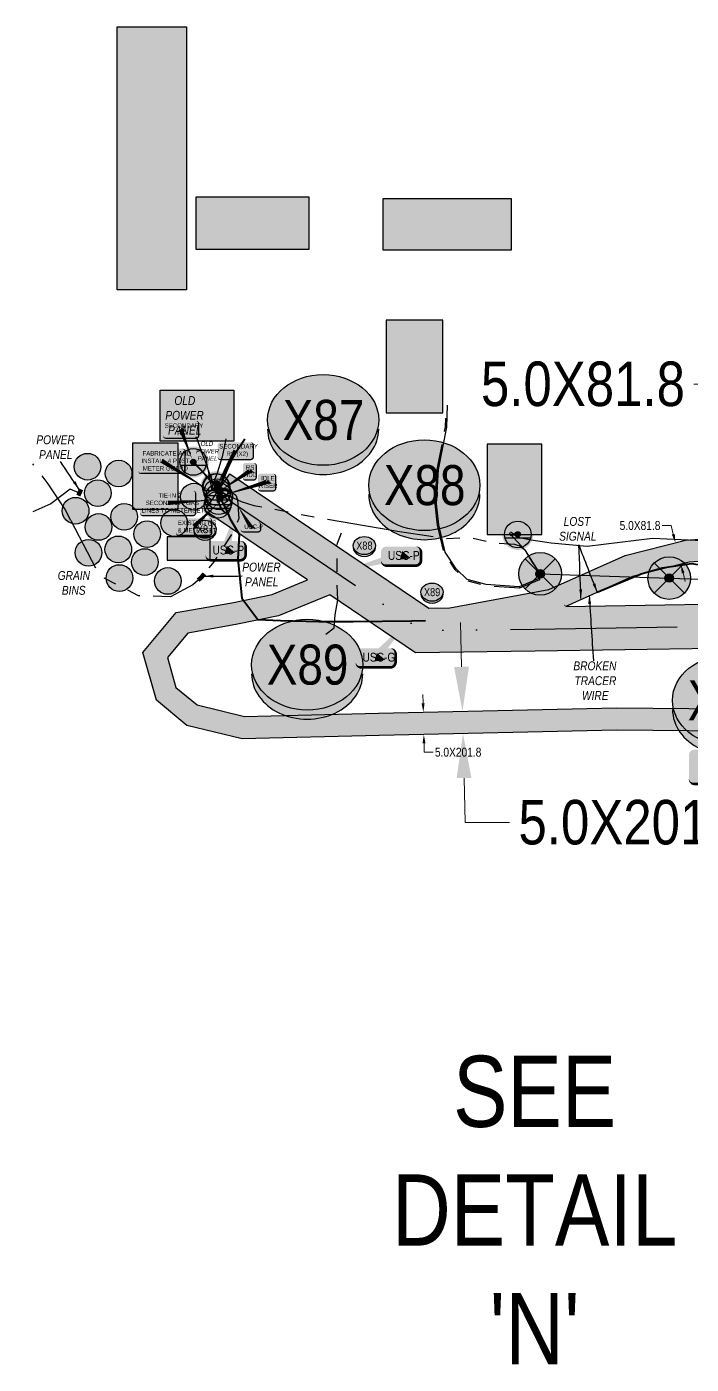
# Model space of a CAD drawing. Extents: x 57693 to 70573, y 5994359 to 6008381.
# Drawn here: x 64989.9 to 65139.3, y 5997199.9 to 5997500.5 of the extents above; entities that cross this region are included whole.
import ezdxf
from ezdxf.enums import TextEntityAlignment as Align

# ---------------------------------------------------------------- set-up
doc = ezdxf.new("R2010")
doc.units = 0
doc.header["$LTSCALE"] = 5
doc.header["$PDSIZE"] = -3
for name, pattern in [('COOP2', [10, 5, -1, 0, -1, 0, -1, 0, -1, 0, -1]), ('DASHDOT', [25.4, 12.7, -6.35, 0, -6.35]), ('POWERLINE5', [7.8, 2.4, -0.6, 0.6, -0.6, 0.6, -0.6, 2.4])]:
    doc.linetypes.add(name, pattern=pattern)
doc.layers.get('Defpoints').update_dxf_attribs({"color": 9})
for name, color, linetype in [('AS-POWER', 104, 'foc-POWER'), ('AS-POWER-EXISTING', 72, 'POWERLINE5'), ('AS-POWER-EXISTING-1000', 72, 'POWERLINE5'), ('AS-POWER-EXISTING-PP', 72, 'Continuous'), ('AS-POWER-EXISTING-PP-1000', 72, 'Continuous'), ('AS-POWER-EXISTING-T-500', 72, 'Continuous'), ('AS-POWER-T-1000', 104, 'Continuous'), ('AS-RESIDENCE', 14, 'Continuous'), ('AS-ROADS', 254, 'Continuous'), ('AS-SYMBOL', 7, 'Continuous'), ('AS-SYMBOL-1000', 7, 'Continuous'), ('AS-SYMBOL-500', 7, 'Continuous'), ('AS-TELEPHONE', 224, 'foc-TEL'), ('DETAIL-T', 7, 'Continuous'), ('P-APEX RECON PAY ITEMS-1000', 240, 'Continuous'), ('P-APEX RECON PAY ITEMS-500', 240, 'Continuous'), ('P-APEX RECON-10m BUFFER', 51, 'COOP2'), ('P-APEX RECON-URBAN', 30, 'COOP2'), ('P-APEX RECON-WORK AREA', 104, 'Continuous'), ('P-CROSSINGS', 250, 'Continuous'), ('P-CROSSINGS-1000', 250, 'Continuous')]:
    doc.layers.add(name, color=color, linetype=linetype)
for name, color, linetype, lineweight in [('AS-RECON EXISTING', 151, 'DASHDOT', 40), ('P-APEX RECON-TWS-T', 104, 'Continuous', 9), ('P-APEX RECON-TWS-T-1000', 104, 'Continuous', 9)]:
    doc.layers.add(name, color=color, linetype=linetype, lineweight=lineweight)
for name, color, linetype, true_color in [('AS-RECON EXISTING-T-1000', 7, 'Continuous', 0x7abdff), ('AS-STRUCTURE-H', 7, 'Continuous', 0xa8a8a8), ('AS-STRUCTURE-T-1000', 7, 'Continuous', 0x454545), ('P-APEX RECON-TO BE DRILLED-H', 7, 'Continuous', 0xffafe1)]:
    doc.layers.add(name, color=color, linetype=linetype, true_color=true_color)
doc.layers.add('AS-STRUCTURE', color=7, linetype='Continuous', lineweight=30, true_color=0x595959)
doc.styles.add('1.0', font='ARIALN.TTF', dxfattribs={"height": 1})
doc.styles.add('1.8', font='ARIALN.TTF', dxfattribs={"height": 2})
doc.styles.add('80', font='ARIALN.TTF', dxfattribs={"height": 10})
doc.styles.add('80CG', font='ARIALN.TTF', dxfattribs={"height": 10})
doc.styles.add('Crossing', font='ARIALN.TTF', dxfattribs={"height": 10})
doc.styles.add('foc-LtypeFont', font='ARIALN.TTF', dxfattribs={"height": 7.35})
doc.linetypes.add('foc-POWER', pattern='A,6,-1,["P",foc-LtypeFont,S=0.2,R=0,X=-0.625,Y=-0.75],-1.24,4', length=12.24)
doc.linetypes.add('foc-TEL', pattern='A,2,-1,["T",foc-LtypeFont,S=0.2,R=0,X=-0.425,Y=-0.75],-1.24,8', length=12.24)
doc.dimstyles.new('Compass 1 000', dxfattribs={"dimtxt": 1.8, "dimasz": 2, "dimexe": 0.2, "dimexo": 0.0625, "dimgap": 0.5, "dimtad": 0, "dimtih": 1, "dimtoh": 1, "dimzin": 0, "dimdsep": 46, "dimtxsty": '1.8', "dimcen": 0.1, "dimse1": 1, "dimse2": 1, "dimclrd": 256, "dimclrt": 256, "dimaunit": 1, "dimadec": 4, "dimazin": 0, "dimtfac": 0.06, "dimtofl": 0, "dimtmove": 0, "dimatfit": 0, "dimfxl": 0.2, "dimtolj": 1, "dimtzin": 0, "dimlwd": -1, "dimarcsym": 0})
doc.dimstyles.new('Compass 5 000', dxfattribs={"dimscale": 5, "dimtxt": 9, "dimasz": 2, "dimexe": 0.2, "dimexo": 0.0625, "dimgap": 0.5, "dimtad": 0, "dimtih": 1, "dimtoh": 1, "dimzin": 0, "dimdsep": 46, "dimtxsty": '80CG', "dimcen": 0.1, "dimse1": 1, "dimse2": 1, "dimclrd": 256, "dimclrt": 256, "dimaunit": 1, "dimadec": 4, "dimazin": 0, "dimtfac": 0.06, "dimtofl": 0, "dimtmove": 0, "dimatfit": 1, "dimfxl": 0.2, "dimtolj": 1, "dimtzin": 0, "dimlwd": -1, "dimarcsym": 0})
doc.dimstyles.new('Compass 500', dxfattribs={"dimscale": 0.5, "dimtxt": 0.9, "dimasz": 2, "dimexe": 0.2, "dimexo": 0.0625, "dimgap": 0.5, "dimtad": 0, "dimtih": 1, "dimtoh": 1, "dimzin": 0, "dimdsep": 46, "dimtxsty": '1.0', "dimcen": 0.1, "dimse1": 1, "dimse2": 1, "dimclrd": 256, "dimclrt": 256, "dimaunit": 1, "dimadec": 4, "dimazin": 0, "dimtfac": 0.06, "dimtofl": 0, "dimtmove": 0, "dimatfit": 0, "dimfxl": 0.2, "dimtolj": 1, "dimtzin": 0, "dimlwd": -1, "dimarcsym": 0})

# ---------------------------------------------------------------- blocks, each defined once
blk = doc.blocks.new('*D2011')
at = {"layer": 'Defpoints', "color": 0, "transparency": 16777216}
for p in [(65087.2, 5997346.63), (65087.31, 5997341.64), (65088.01, 5997341.65)]:
    blk.add_point(p, dxfattribs=at)
at = {"layer": 'P-APEX RECON-TWS-T', "transparency": 16777216}
for p, q in [((65087.67, 5997356.64), (65087.44, 5997366.64)), ((65088.23, 5997331.65), (65088.46, 5997321.66)), ((65088.46, 5997321.66), (65098.46, 5997321.66))]:
    blk.add_line(p, q, dxfattribs=at)
for points in [[(65089.34, 5997356.68), (65086, 5997356.61), (65087.89, 5997346.65)], [(65089.9, 5997331.69), (65086.57, 5997331.62), (65088.01, 5997341.65)]]:
    blk.add_solid(points, dxfattribs=at)
at = {"layer": 'P-APEX RECON-TWS-T', "transparency": 16777216, "insert": (65126.59, 5997321.66), "char_height": 10, "attachment_point": 5, "style": '80CG'}
blk.add_mtext('\\A1;5.0X201.8', dxfattribs=at)
blk = doc.blocks.new('*D2012')
at = {"layer": 'Defpoints', "color": 0, "transparency": 16777216}
for p in [(65150.15, 5997385.73), (65150.94, 5997385.74), (65150.97, 5997380.74)]:
    blk.add_point(p, dxfattribs=at)
at = {"layer": 'P-APEX RECON-TWS-T', "transparency": 16777216}
for p, q in [((65149.91, 5997420.19), (65139.91, 5997420.19)), ((65150.08, 5997395.73), (65149.91, 5997420.19)), ((65150.25, 5997370.73), (65150.32, 5997360.73))]:
    blk.add_line(p, q, dxfattribs=at)
for points in [[(65151.75, 5997395.74), (65148.41, 5997395.72), (65150.15, 5997385.73)], [(65151.92, 5997370.75), (65148.58, 5997370.72), (65150.18, 5997380.73)]]:
    blk.add_solid(points, dxfattribs=at)
at = {"layer": 'P-APEX RECON-TWS-T', "transparency": 16777216, "insert": (65114.97, 5997420.19), "char_height": 10, "attachment_point": 5, "style": '80CG'}
blk.add_mtext('\\A1;5.0X81.8', dxfattribs=at)
blk = doc.blocks.new('POWERPOLE')
h = blk.add_hatch(color=255)
edge = h.paths.add_edge_path()
edge.add_arc((0, 0), 0.96, 0, 360)
at = {"linetype": 'Continuous'}
for p, q in [((0.679, -0.679), (-0.679, 0.679)), ((-0.679, -0.679), (0.679, 0.679))]:
    blk.add_line(p, q, dxfattribs=at)
blk.add_circle((0, 0), 0.96, dxfattribs=at)
blk = doc.blocks.new('RISER')
h = blk.add_hatch(color=255)
h.dxf.hatch_style = 1
edge = h.paths.add_edge_path()
edge.add_arc((0, 0), 0.7, 0, 360)
blk.add_hatch(color=13).paths.add_polyline_path([(0.581, -0.15), (-0.581, -0.15, 0.774597)])
at = {"color": 13}
blk.add_line((-0.581, -0.15), (0.581, -0.15), dxfattribs=at)
blk.add_circle((0, 0), 0.6, dxfattribs=at)
blk = doc.blocks.new('*U2021')
at = {"true_color": 0xffffa8}
h = blk.add_hatch(color=51, dxfattribs=at)
edge = h.paths.add_edge_path()
edge.add_line((-16.5, -11.5), (16.5, -11.5))
edge.add_arc((16.5, -5.5), 6, 270, 360)
edge.add_line((22.5, -5.5), (22.5, 4))
edge.add_arc((16.5, 4), 6, 0, 90)
edge.add_line((16.5, 10), (-16.5, 10))
edge.add_arc((-16.5, 4), 6, 90, 180)
edge.add_line((-22.5, 4), (-22.5, -5.5))
edge.add_arc((-16.5, -5.5), 6, 180, 270)
at = {"color": 240, "flags": 128}
for points in [[(36.6, 40.8, 0, 10, 0), (0, 0, 5, 5, 0)], [(11, -3, 0, 10, 0), (0, 0, 5, 5, 0)]]:
    blk.add_lwpolyline(points, format="xyseb", dxfattribs=at)
blk.add_lwpolyline([(-16.5, -11.5, 3, 3, 0), (16.5, -11.5, 3, 3, 0.414214), (22.5, -5.5, 3, 3, 0), (22.5, 4, 3, 0, 0.414214), (16.5, 10, 0, 0, 0), (-16.5, 10, 0, 0, 0.414214), (-22.5, 4, 0, 0, 0), (-22.5, -5.5, 0, 3, 0.414214)], format="xyseb", close=True, dxfattribs=at)
at = {"color": 4, "style": '80'}
blk.add_attdef('OTHER_001', (-14.7, -5), '', height=10, dxfattribs=at)
blk = doc.blocks.new('*U2022')
at = {"true_color": 0xffffa8}
h = blk.add_hatch(color=51, dxfattribs=at)
edge = h.paths.add_edge_path()
edge.add_line((-16.5, -11.5), (16.5, -11.5))
edge.add_arc((16.5, -5.5), 6, 270, 360)
edge.add_line((22.5, -5.5), (22.5, 4))
edge.add_arc((16.5, 4), 6, 0, 90)
edge.add_line((16.5, 10), (-16.5, 10))
edge.add_arc((-16.5, 4), 6, 90, 180)
edge.add_line((-22.5, 4), (-22.5, -5.5))
edge.add_arc((-16.5, -5.5), 6, 180, 270)
at = {"color": 240, "flags": 128}
for points in [[(-71.8, -19.8, 0, 10, 0), (0, 0, 5, 5, 0)], [(11, -3, 0, 10, 0), (0, 0, 5, 5, 0)]]:
    blk.add_lwpolyline(points, format="xyseb", dxfattribs=at)
blk.add_lwpolyline([(-16.5, -11.5, 3, 3, 0), (16.5, -11.5, 3, 3, 0.414214), (22.5, -5.5, 3, 3, 0), (22.5, 4, 3, 0, 0.414214), (16.5, 10, 0, 0, 0), (-16.5, 10, 0, 0, 0.414214), (-22.5, 4, 0, 0, 0), (-22.5, -5.5, 0, 3, 0.414214)], format="xyseb", close=True, dxfattribs=at)
at = {"color": 4, "style": '80'}
blk.add_attdef('OTHER_001', (-14.7, -5), '', height=10, dxfattribs=at)
blk = doc.blocks.new('*U2023')
at = {"true_color": 0xffffa8}
h = blk.add_hatch(color=51, dxfattribs=at)
edge = h.paths.add_edge_path()
edge.add_line((-16.5, -11.5), (16.5, -11.5))
edge.add_arc((16.5, -5.5), 6, 270, 360)
edge.add_line((22.5, -5.5), (22.5, 4))
edge.add_arc((16.5, 4), 6, 0, 90)
edge.add_line((16.5, 10), (-16.5, 10))
edge.add_arc((-16.5, 4), 6, 90, 180)
edge.add_line((-22.5, 4), (-22.5, -5.5))
edge.add_arc((-16.5, -5.5), 6, 180, 270)
at = {"color": 240, "flags": 128}
for points in [[(13.4, 48.8, 0, 10, 0), (0, 0, 5, 5, 0)], [(11, -3, 0, 10, 0), (0, 0, 5, 5, 0)]]:
    blk.add_lwpolyline(points, format="xyseb", dxfattribs=at)
blk.add_lwpolyline([(-16.5, -11.5, 3, 3, 0), (16.5, -11.5, 3, 3, 0.414214), (22.5, -5.5, 3, 3, 0), (22.5, 4, 3, 0, 0.414214), (16.5, 10, 0, 0, 0), (-16.5, 10, 0, 0, 0.414214), (-22.5, 4, 0, 0, 0), (-22.5, -5.5, 0, 3, 0.414214)], format="xyseb", close=True, dxfattribs=at)
at = {"color": 4, "style": '80'}
blk.add_attdef('OTHER_001', (-14.7, -5), '', height=10, dxfattribs=at)
blk = doc.blocks.new('*U2026')
at = {"true_color": 0xffffa8}
h = blk.add_hatch(color=51, dxfattribs=at)
edge = h.paths.add_edge_path()
edge.add_line((-46.5, -28.5), (46.5, -28.5))
edge.add_arc((46.5, -22.5), 6, 270, 360)
edge.add_line((52.5, -22.5), (52.5, 21))
edge.add_arc((46.5, 21), 6, 0, 90)
edge.add_line((46.5, 27), (-46.5, 27))
edge.add_arc((-46.5, 21), 6, 90, 180)
edge.add_line((-52.5, 21), (-52.5, -22.5))
edge.add_arc((-46.5, -22.5), 6, 180, 270)
at = {"color": 240, "flags": 128}
blk.add_lwpolyline([(-46.5, -28.5, 3, 3, 0), (46.5, -28.5, 3, 3, 0.414214), (52.5, -22.5, 3, 3, 0), (52.5, 21, 3, 0, 0.414214), (46.5, 27, 0, 0, 0), (-46.5, 27, 0, 0, 0.414214), (-52.5, 21, 0, 0, 0), (-52.5, -22.5, 0, 3, 0.414214)], format="xyseb", close=True, dxfattribs=at)
for points in [[(113.6, -70.3, 0, 10, 0), (0, 0, 5, 5, 0)], [(11, -3, 0, 10, 0), (0, 0, 5, 5, 0)]]:
    blk.add_lwpolyline(points, format="xyseb", dxfattribs=at)
at = {"color": 4, "style": '80'}
blk.add_attdef('OTHER_001', (-14.7, -5), '', height=10, dxfattribs=at)
blk = doc.blocks.new('*D2027')
at = {"layer": 'Defpoints', "color": 0, "transparency": 16777216}
for p in [(65135.77, 5997384.52), (65136.97, 5997384.83), (65138.2, 5997379.98)]:
    blk.add_point(p, dxfattribs=at)
at = {"layer": 'P-APEX RECON-TWS-T-1000', "transparency": 16777216}
for p, q in [((65134.79, 5997388.4), (65132.79, 5997388.4)), ((65135.28, 5997386.46), (65134.79, 5997388.4)), ((65137.48, 5997377.74), (65137.97, 5997375.8))]:
    blk.add_line(p, q, dxfattribs=at)
for points in [[(65135.6, 5997386.54), (65134.95, 5997386.38), (65135.77, 5997384.52)], [(65137.8, 5997377.82), (65137.16, 5997377.66), (65136.99, 5997379.68)]]:
    blk.add_solid(points, dxfattribs=at)
at = {"layer": 'P-APEX RECON-TWS-T-1000', "transparency": 16777216, "insert": (65127.8, 5997388.4), "char_height": 2, "attachment_point": 5, "style": '1.8'}
blk.add_mtext('\\A1;5.0X81.8', dxfattribs=at)
blk = doc.blocks.new('*D2028')
at = {"layer": 'Defpoints', "color": 0, "transparency": 16777216}
for p in [(65077.76, 5997346.42), (65077.87, 5997341.42), (65079.19, 5997341.45)]:
    blk.add_point(p, dxfattribs=at)
at = {"layer": 'P-APEX RECON-TWS-T-1000', "transparency": 16777216}
for p, q in [((65079.04, 5997348.45), (65078.99, 5997350.45)), ((65079.24, 5997339.45), (65079.28, 5997337.45)), ((65079.28, 5997337.45), (65081.28, 5997337.45))]:
    blk.add_line(p, q, dxfattribs=at)
for points in [[(65079.37, 5997348.45), (65078.7, 5997348.44), (65079.08, 5997346.45)], [(65079.57, 5997339.46), (65078.91, 5997339.44), (65079.19, 5997341.45)]]:
    blk.add_solid(points, dxfattribs=at)
at = {"layer": 'P-APEX RECON-TWS-T-1000', "transparency": 16777216, "insert": (65086.91, 5997337.45), "char_height": 2, "attachment_point": 5, "style": '1.8'}
blk.add_mtext('\\A1;5.0X201.8', dxfattribs=at)
blk = doc.blocks.new('*U2030')
h = blk.add_hatch(color=255)
edge = h.paths.add_edge_path()
edge.add_line((-51.5, -20), (51.5, -20))
edge.add_arc((51.5, -14), 6, 270, 360)
edge.add_line((57.5, -14), (57.5, 12.5))
edge.add_arc((51.5, 12.5), 6, 0, 90)
edge.add_line((51.5, 18.5), (-51.5, 18.5))
edge.add_arc((-51.5, 12.5), 6, 90, 180)
edge.add_line((-57.5, 12.5), (-57.5, -14))
edge.add_arc((-51.5, -14), 6, 180, 270)
at = {"color": 104, "flags": 128}
blk.add_lwpolyline([(77.6, 50.9, 0, 7.5, 0), (0, 0, 0, 0, 0)], format="xyseb", dxfattribs=at)
blk.add_lwpolyline([(-51.5, -20, 3, 3, 0), (51.5, -20, 3, 3, 0.414214), (57.5, -14, 3, 3, 0), (57.5, 12.5, 3, 0, 0.414214), (51.5, 18.5, 0, 0, 0), (-51.5, 18.5, 0, 0, 0.414214), (-57.5, 12.5, 0, 0, 0), (-57.5, -14, 0, 3, 0.414214)], format="xyseb", close=True, dxfattribs=at)
at = {"color": 104, "style": '80'}
blk.add_attdef('ENTER_TEXT_001', (-26.8, -4.9), '', height=10, dxfattribs=at)
blk = doc.blocks.new('xing2')
h = blk.add_hatch(color=50)
h.dxf.hatch_style = 1
edge = h.paths.add_edge_path()
edge.add_ellipse((0, 0), major_axis=(-12.5, 0), ratio=0.816297, start_angle=0, end_angle=360)
h = blk.add_hatch(color=250)
h.dxf.hatch_style = 1
edge = h.paths.add_edge_path()
edge.add_ellipse((0, -2.05), major_axis=(-12.5, 0), ratio=0.816297, start_angle=0, end_angle=180)
edge.add_line((12.5, -2.05), (12.5, 0))
edge.add_ellipse((0, 0), major_axis=(-12.5, 0), ratio=0.816297, start_angle=0, end_angle=180, ccw=False)
edge.add_line((-12.5, 0), (-12.5, -2.05))
at = {"color": 250}
blk.add_ellipse((0, 0), major_axis=(-12.5, 0), ratio=0.816297, dxfattribs=at)
blk.add_ellipse((0, -2.05), major_axis=(-12.5, 0), ratio=0.816297, start_param=0, end_param=3.141593, dxfattribs=at)
at = {"color": 250, "style": 'Crossing'}
blk.add_attdef('CROSSING', text='', height=9, dxfattribs=at).set_placement((0.09, 0.02), align=Align.MIDDLE_CENTER)
at = {"color": 250, "style": 'Crossing', "flags": 1}
for tag, p in [('OWNER', (0.09, -12.49)), ('DESCRIPTION', (0.09, -25.77)), ('LOCATION', (0.09, -39.3)), ('DWG_REF', (0.09, -52.84))]:
    blk.add_attdef(tag, text='', height=9, dxfattribs=at).set_placement(p, align=Align.MIDDLE_CENTER)
blk = doc.blocks.new('*U2156')
at = {"true_color": 0xffffa8}
h = blk.add_hatch(color=51, dxfattribs=at)
edge = h.paths.add_edge_path()
edge.add_line((-34, -20), (34, -20))
edge.add_arc((34, -14), 6, 270, 360)
edge.add_line((40, -14), (40, 12.5))
edge.add_arc((34, 12.5), 6, 0, 90)
edge.add_line((34, 18.5), (-34, 18.5))
edge.add_arc((-34, 12.5), 6, 90, 180)
edge.add_line((-40, 12.5), (-40, -14))
edge.add_arc((-34, -14), 6, 180, 270)
at = {"color": 240, "flags": 128}
blk.add_lwpolyline([(-34, -20, 3, 3, 0), (34, -20, 3, 3, 0.414214), (40, -14, 3, 3, 0), (40, 12.5, 3, 0, 0.414214), (34, 18.5, 0, 0, 0), (-34, 18.5, 0, 0, 0.414214), (-40, 12.5, 0, 0, 0), (-40, -14, 0, 3, 0.414214)], format="xyseb", close=True, dxfattribs=at)
for points in [[(25.5, -68.3, 0, 10, 0), (0, 0, 5, 5, 0)], [(11, -3, 0, 10, 0), (0, 0, 5, 5, 0)]]:
    blk.add_lwpolyline(points, format="xyseb", dxfattribs=at)
at = {"color": 4, "style": '80'}
blk.add_attdef('OTHER_001', (-14.7, -5), '', height=10, dxfattribs=at)
blk = doc.blocks.new('*U2157')
at = {"true_color": 0xffffa8}
h = blk.add_hatch(color=51, dxfattribs=at)
edge = h.paths.add_edge_path()
edge.add_line((-34, -20), (34, -20))
edge.add_arc((34, -14), 6, 270, 360)
edge.add_line((40, -14), (40, 12.5))
edge.add_arc((34, 12.5), 6, 0, 90)
edge.add_line((34, 18.5), (-34, 18.5))
edge.add_arc((-34, 12.5), 6, 90, 180)
edge.add_line((-40, 12.5), (-40, -14))
edge.add_arc((-34, -14), 6, 180, 270)
at = {"color": 240, "flags": 128}
for points in [[(-42.5, -78.1, 0, 10, 0), (0, 0, 5, 5, 0)], [(-39.5, -79.4, 0, 10, 0), (0, 0, 5, 5, 0)]]:
    blk.add_lwpolyline(points, format="xyseb", dxfattribs=at)
blk.add_lwpolyline([(-34, -20, 3, 3, 0), (34, -20, 3, 3, 0.414214), (40, -14, 3, 3, 0), (40, 12.5, 3, 0, 0.414214), (34, 18.5, 0, 0, 0), (-34, 18.5, 0, 0, 0.414214), (-40, 12.5, 0, 0, 0), (-40, -14, 0, 3, 0.414214)], format="xyseb", close=True, dxfattribs=at)
at = {"color": 4, "style": '80'}
blk.add_attdef('OTHER_001', (-14.7, -5), '', height=10, dxfattribs=at)
blk = doc.blocks.new('*U2024')
at = {"true_color": 0xffffa8}
h = blk.add_hatch(color=51, dxfattribs=at)
edge = h.paths.add_edge_path()
edge.add_line((-9, -20), (9, -20))
edge.add_arc((9, -14), 6, 270, 360)
edge.add_line((15, -14), (15, 12.5))
edge.add_arc((9, 12.5), 6, 0, 90)
edge.add_line((9, 18.5), (-9, 18.5))
edge.add_arc((-9, 12.5), 6, 90, 180)
edge.add_line((-15, 12.5), (-15, -14))
edge.add_arc((-9, -14), 6, 180, 270)
at = {"color": 240, "flags": 128}
for points in [[(-69.5, -46.4, 0, 10, 0), (0, 0, 5, 5, 0)], [(11, -3, 0, 10, 0), (0, 0, 5, 5, 0)]]:
    blk.add_lwpolyline(points, format="xyseb", dxfattribs=at)
blk.add_lwpolyline([(-9, -20, 3, 3, 0), (9, -20, 3, 3, 0.414214), (15, -14, 3, 3, 0), (15, 12.5, 3, 0, 0.414214), (9, 18.5, 0, 0, 0), (-9, 18.5, 0, 0, 0.414214), (-15, 12.5, 0, 0, 0), (-15, -14, 0, 3, 0.414214)], format="xyseb", close=True, dxfattribs=at)
at = {"color": 4, "style": '80'}
blk.add_attdef('OTHER_001', (-14.7, -5), '', height=10, dxfattribs=at)
blk = doc.blocks.new('*U2025')
at = {"true_color": 0xffffa8}
h = blk.add_hatch(color=51, dxfattribs=at)
edge = h.paths.add_edge_path()
edge.add_line((-14, -20), (14, -20))
edge.add_arc((14, -14), 6, 270, 360)
edge.add_line((20, -14), (20, 12.5))
edge.add_arc((14, 12.5), 6, 0, 90)
edge.add_line((14, 18.5), (-14, 18.5))
edge.add_arc((-14, 12.5), 6, 90, 180)
edge.add_line((-20, 12.5), (-20, -14))
edge.add_arc((-14, -14), 6, 180, 270)
at = {"color": 240, "flags": 128}
for points in [[(-104.5, -31.7, 0, 10, 0), (0, 0, 5, 5, 0)], [(11, -3, 0, 10, 0), (0, 0, 5, 5, 0)]]:
    blk.add_lwpolyline(points, format="xyseb", dxfattribs=at)
blk.add_lwpolyline([(-14, -20, 3, 3, 0), (14, -20, 3, 3, 0.414214), (20, -14, 3, 3, 0), (20, 12.5, 3, 0, 0.414214), (14, 18.5, 0, 0, 0), (-14, 18.5, 0, 0, 0.414214), (-20, 12.5, 0, 0, 0), (-20, -14, 0, 3, 0.414214)], format="xyseb", close=True, dxfattribs=at)
at = {"color": 4, "style": '80'}
blk.add_attdef('OTHER_001', (-14.7, -5), '', height=10, dxfattribs=at)
blk = doc.blocks.new('*U2158')
at = {"true_color": 0xffffa8}
h = blk.add_hatch(color=51, dxfattribs=at)
edge = h.paths.add_edge_path()
edge.add_line((-34, -20), (34, -20))
edge.add_arc((34, -14), 6, 270, 360)
edge.add_line((40, -14), (40, 12.5))
edge.add_arc((34, 12.5), 6, 0, 90)
edge.add_line((34, 18.5), (-34, 18.5))
edge.add_arc((-34, 12.5), 6, 90, 180)
edge.add_line((-40, 12.5), (-40, -14))
edge.add_arc((-34, -14), 6, 180, 270)
at = {"color": 240, "flags": 128}
for points in [[(54.8, 52.8, 0, 10, 0), (0, 0, 5, 5, 0)], [(11, -3, 0, 10, 0), (0, 0, 5, 5, 0)]]:
    blk.add_lwpolyline(points, format="xyseb", dxfattribs=at)
blk.add_lwpolyline([(-34, -20, 3, 3, 0), (34, -20, 3, 3, 0.414214), (40, -14, 3, 3, 0), (40, 12.5, 3, 0, 0.414214), (34, 18.5, 0, 0, 0), (-34, 18.5, 0, 0, 0.414214), (-40, 12.5, 0, 0, 0), (-40, -14, 0, 3, 0.414214)], format="xyseb", close=True, dxfattribs=at)
at = {"color": 4, "style": '80'}
blk.add_attdef('OTHER_001', (-14.7, -5), '', height=10, dxfattribs=at)
blk = doc.blocks.new('*U2159')
at = {"true_color": 0xffffa8}
h = blk.add_hatch(color=51, dxfattribs=at)
edge = h.paths.add_edge_path()
edge.add_line((-56.5, -28.5), (56.5, -28.5))
edge.add_arc((56.5, -22.5), 6, 270, 360)
edge.add_line((62.5, -22.5), (62.5, 21))
edge.add_arc((56.5, 21), 6, 0, 90)
edge.add_line((56.5, 27), (-56.5, 27))
edge.add_arc((-56.5, 21), 6, 90, 180)
edge.add_line((-62.5, 21), (-62.5, -22.5))
edge.add_arc((-56.5, -22.5), 6, 180, 270)
at = {"color": 240, "flags": 128}
blk.add_lwpolyline([(-56.5, -28.5, 3, 3, 0), (56.5, -28.5, 3, 3, 0.414214), (62.5, -22.5, 3, 3, 0), (62.5, 21, 3, 0, 0.414214), (56.5, 27, 0, 0, 0), (-56.5, 27, 0, 0, 0.414214), (-62.5, 21, 0, 0, 0), (-62.5, -22.5, 0, 3, 0.414214)], format="xyseb", close=True, dxfattribs=at)
for points in [[(100.8, 6.6, 0, 10, 0), (0, 0, 5, 5, 0)], [(11, -3, 0, 10, 0), (0, 0, 5, 5, 0)]]:
    blk.add_lwpolyline(points, format="xyseb", dxfattribs=at)
at = {"color": 4, "style": '80'}
blk.add_attdef('OTHER_001', (-14.7, -5), '', height=10, dxfattribs=at)
blk = doc.blocks.new('*U2160')
at = {"true_color": 0xffffa8}
h = blk.add_hatch(color=51, dxfattribs=at)
edge = h.paths.add_edge_path()
edge.add_line((-16.5, -11.5), (16.5, -11.5))
edge.add_arc((16.5, -5.5), 6, 270, 360)
edge.add_line((22.5, -5.5), (22.5, 4))
edge.add_arc((16.5, 4), 6, 0, 90)
edge.add_line((16.5, 10), (-16.5, 10))
edge.add_arc((-16.5, 4), 6, 90, 180)
edge.add_line((-22.5, 4), (-22.5, -5.5))
edge.add_arc((-16.5, -5.5), 6, 180, 270)
at = {"color": 240, "flags": 128}
for points in [[(-29, 46.6, 0, 10, 0), (0, 0, 5, 5, 0)], [(11, -3, 0, 10, 0), (0, 0, 5, 5, 0)]]:
    blk.add_lwpolyline(points, format="xyseb", dxfattribs=at)
blk.add_lwpolyline([(-16.5, -11.5, 3, 3, 0), (16.5, -11.5, 3, 3, 0.414214), (22.5, -5.5, 3, 3, 0), (22.5, 4, 3, 0, 0.414214), (16.5, 10, 0, 0, 0), (-16.5, 10, 0, 0, 0.414214), (-22.5, 4, 0, 0, 0), (-22.5, -5.5, 0, 3, 0.414214)], format="xyseb", close=True, dxfattribs=at)
at = {"color": 4, "style": '80'}
blk.add_attdef('OTHER_001', (-14.7, -5), '', height=10, dxfattribs=at)

msp = doc.modelspace()

# ---------------------------------------------------------------- hatches: boundary and pattern name
at = {"layer": 'AS-STRUCTURE-H'}
h = msp.add_hatch(color=256, dxfattribs=at)
h.dxf.hatch_style = 1
h.paths.add_polyline_path([(65025.839, 5997441.401), (65010.229, 5997441.401), (65010.229, 5997500.512), (65025.839, 5997500.512)])
h = msp.add_hatch(color=256, dxfattribs=at)
h.dxf.hatch_style = 1
h.paths.add_polyline_path([(65027.987, 5997462.298), (65053.336, 5997462.298), (65053.336, 5997450.418), (65027.987, 5997450.418)])
h = msp.add_hatch(color=256, dxfattribs=at)
h.dxf.hatch_style = 1
h.paths.add_polyline_path([(65069.967, 5997450.405), (65098.897, 5997450.405), (65098.897, 5997461.855), (65069.967, 5997461.855)])
h = msp.add_hatch(color=256, dxfattribs=at)
h.dxf.hatch_style = 1
h.paths.add_polyline_path([(65070.706, 5997413.725), (65083.504, 5997413.725), (65083.504, 5997434.597), (65070.706, 5997434.597)])
h = msp.add_hatch(color=256, dxfattribs=at)
h.dxf.hatch_style = 1
h.paths.add_polyline_path([(65019.917, 5997418.845), (65036.501, 5997418.845), (65036.501, 5997407.385), (65019.917, 5997407.385)])
h = msp.add_hatch(color=256, dxfattribs=at)
h.dxf.hatch_style = 1
edge = h.paths.add_edge_path()
edge.add_arc((65003.606, 5997401.631), 2.998, 0, 360)
h = msp.add_hatch(color=256, dxfattribs=at)
h.dxf.hatch_style = 1
h.paths.add_polyline_path([(65013.687, 5997392.068), (65023.944, 5997392.068), (65023.944, 5997406.922), (65013.687, 5997406.922)])
h = msp.add_hatch(color=256, dxfattribs=at)
h.dxf.hatch_style = 1
h.paths.add_polyline_path([(65093.455, 5997386.363), (65105.72, 5997386.363), (65105.72, 5997406.695), (65093.455, 5997406.695)])
h = msp.add_hatch(color=256, dxfattribs=at)
h.dxf.hatch_style = 1
edge = h.paths.add_edge_path()
edge.add_arc((65010.598, 5997400.11), 2.998, 0, 360)
h = msp.add_hatch(color=256, dxfattribs=at)
h.dxf.hatch_style = 1
edge = h.paths.add_edge_path()
edge.add_arc((65005.914, 5997395.694), 2.998, 0, 360)
h = msp.add_hatch(color=256, dxfattribs=at)
h.dxf.hatch_style = 1
edge = h.paths.add_edge_path()
edge.add_arc((65027.507, 5997394.892), 2.998, 0, 360)
h = msp.add_hatch(color=256, dxfattribs=at)
h.dxf.hatch_style = 1
edge = h.paths.add_edge_path()
edge.add_arc((65000.923, 5997391.738), 2.998, 0, 360)
h = msp.add_hatch(color=256, dxfattribs=at)
h.dxf.hatch_style = 1
edge = h.paths.add_edge_path()
edge.add_arc((65011.849, 5997390.369), 2.998, 0, 360)
h = msp.add_hatch(color=256, dxfattribs=at)
h.dxf.hatch_style = 1
edge = h.paths.add_edge_path()
edge.add_arc((65006.081, 5997388.076), 2.998, 0, 360)
h = msp.add_hatch(color=256, dxfattribs=at)
h.dxf.hatch_style = 1
edge = h.paths.add_edge_path()
edge.add_arc((65017.011, 5997386.48), 2.998, 0, 360)
h = msp.add_hatch(color=256, dxfattribs=at)
h.dxf.hatch_style = 1
edge = h.paths.add_edge_path()
edge.add_arc((65023.091, 5997388.971), 2.998, 0, 360)
h = msp.add_hatch(color=256, dxfattribs=at)
h.dxf.hatch_style = 1
edge = h.paths.add_edge_path()
edge.add_arc((65003.842, 5997382.284), 2.998, 0, 360)
h = msp.add_hatch(color=256, dxfattribs=at)
h.dxf.hatch_style = 1
edge = h.paths.add_edge_path()
edge.add_arc((65010.521, 5997383.044), 2.998, 0, 360)
h = msp.add_hatch(color=256, dxfattribs=at)
h.dxf.hatch_style = 1
h.paths.add_polyline_path([(65021.531, 5997380.638), (65031.202, 5997380.638), (65031.202, 5997385.892), (65021.531, 5997385.892)])
h = msp.add_hatch(color=256, dxfattribs=at)
h.dxf.hatch_style = 1
edge = h.paths.add_edge_path()
edge.add_arc((65016.461, 5997380.199), 2.998, 0, 360)
h = msp.add_hatch(color=256, dxfattribs=at)
h.dxf.hatch_style = 1
edge = h.paths.add_edge_path()
edge.add_arc((65010.768, 5997376.598), 2.998, 0, 360)
h = msp.add_hatch(color=256, dxfattribs=at)
h.dxf.hatch_style = 1
edge = h.paths.add_edge_path()
edge.add_arc((65021.653, 5997375.938), 2.998, 0, 360)
at = {"layer": 'P-APEX RECON-10m BUFFER'}
h = msp.add_hatch(color=256, dxfattribs=at)
h.dxf.hatch_style = 1
h.paths.add_polyline_path([(65164.945, 5997342.008), (65162.945, 5997342.044), (65122.607, 5997342.433), (65069.164, 5997341.225), (65038.367, 5997340.442), (65025.931, 5997343.488), (65019.098, 5997349.183), (65016.037, 5997359.902), (65023.508, 5997368.853), (65036.022, 5997371.039), (65045.087, 5997372.904), (65053.062, 5997376.189), (65029.975, 5997391.769), (65035.565, 5997400.051), (65080.339, 5997369.836), (65085.045, 5997369.893), (65107.334, 5997374.021), (65124.458, 5997381.665), (65138.023, 5997385.092), (65146.386, 5997385.705), (65164.307, 5997385.828), (65164.38, 5997380.832), (65146.586, 5997380.71), (65138.823, 5997380.141), (65126.1, 5997376.927), (65111.117, 5997370.238), (65164.522, 5997371.085), (65164.667, 5997361.094), (65104.209, 5997360.134), (65077.338, 5997359.806), (65058.034, 5997372.833), (65046.555, 5997368.105), (65036.955, 5997366.13), (65026.171, 5997364.246), (65021.567, 5997358.731), (65023.479, 5997352.035), (65028.242, 5997348.066), (65038.908, 5997345.454), (65069.044, 5997346.22), (65122.575, 5997347.43), (65163.014, 5997347.04), (65164.872, 5997347.006)])
at = {"layer": 'P-APEX RECON-TO BE DRILLED-H'}
h = msp.add_hatch(color=256, dxfattribs=at)
h.dxf.hatch_style = 1
h.paths.add_polyline_path([(65255.34, 5997424.078), (65263.281, 5997418.012), (65220.479, 5997361.98), (65077.338, 5997359.806), (65029.975, 5997391.769), (65035.565, 5997400.051), (65080.464, 5997369.751), (65215.478, 5997371.895)])

# ---------------------------------------------------------------- linework, layer by layer
at = {"layer": 'AS-POWER', "flags": 128}
msp.add_lwpolyline([(65105.343, 5997377.561), (65134.374, 5997376.601), (65165.137, 5997375.603)], dxfattribs=at)
at = {"layer": 'AS-POWER-EXISTING', "flags": 128}
for points in [[(65105.343, 5997377.561), (65105.21, 5997376.193), (65100.709, 5997374.292), (65093.157, 5997374.842), (65088.791, 5997376.017), (65086.241, 5997378.473), (65083.719, 5997382.304), (65082.287, 5997388.521), (65081.721, 5997393.31), (65082.217, 5997401.011), (65084.041, 5997410.558), (65084.213, 5997415.492)], [(65034.689, 5997407.9), (65034.371, 5997406.305), (65033.87, 5997403.858), (65032.78, 5997400.143), (65031.633, 5997397.227), (65031.6, 5997396.777)], [(65029.057, 5997376.66), (65027.301, 5997375.109), (65022.215, 5997372.353), (65015.054, 5997372.614), (65006.456, 5997377.02), (64998.477, 5997392.183), (64994.789, 5997397.764), (64991.303, 5997402.296)], [(65001.672, 5997395.747), (64999.697, 5997396.6), (64995.349, 5997393.272), (64989.938, 5997390.902)], [(65031.6, 5997396.777), (65032.699, 5997396.863), (65034.716, 5997396.4), (65036.2, 5997395.721), (65036.926, 5997395.195), (65037.308, 5997394.249), (65037.367, 5997393.035), (65037.633, 5997390.006), (65036.202, 5997386.778), (65033.395, 5997382.353), (65032.004, 5997380.266), (65029.057, 5997376.66)], [(65031.6, 5997396.777), (65032.468, 5997396.43), (65034.547, 5997395.462), (65038.145, 5997393.793), (65040.982, 5997392.872), (65045.393, 5997392.133), (65049.044, 5997391.396), (65056.291, 5997390.016), (65073.309, 5997387.155), (65084.388, 5997385.486), (65089.682, 5997385.708), (65095.08, 5997384.49), (65099.602, 5997384.234), (65100.771, 5997383.852), (65101.894, 5997382.954), (65103.637, 5997379.998), (65105.343, 5997377.561)], [(65057.204, 5997363.971), (65059.076, 5997365.402), (65059.233, 5997368.332), (65059.904, 5997371.733), (65059.735, 5997375.188), (65059.704, 5997380.046), (65059.758, 5997384.408), (65061.063, 5997387.637)], [(65105.343, 5997377.561), (65102.037, 5997382.775), (65098.356, 5997386.792)]]:
    msp.add_lwpolyline(points, dxfattribs=at)
at = {"layer": 'AS-POWER-EXISTING-PP-1000', "flags": 128}
for points, const_width in [([(65002.156, 5997396.533), (65001.532, 5997395.127)], 0.998), ([(65031.604, 5997397.222), (65031.604, 5997396.446)], 0.499), ([(65028.477, 5997376.127), (65029.228, 5997376.788), (65029.856, 5997377.56)], 0.998)]:
    msp.add_lwpolyline(points, dxfattribs=dict(at, const_width=const_width))
at = {"layer": 'AS-RECON EXISTING', "color": 240, "flags": 128}
for points in [[(65032.706, 5997396.262), (65033.486, 5997397.34), (65035.354, 5997401.717), (65036.972, 5997404.894), (65038.949, 5997407.86)], [(65027.38, 5997402.69), (65030.04, 5997399.838), (65032.002, 5997397.656), (65032.455, 5997397.09)], [(65032.593, 5997397.01), (65033.887, 5997396.823), (65035.03, 5997396.606)], [(65100.312, 5997386.402), (65098.577, 5997386.176)]]:
    msp.add_lwpolyline(points, dxfattribs=at)
at = {"layer": 'AS-RECON EXISTING', "flags": 128}
for points in [[(65033.204, 5997394.925), (65034.548, 5997392.434), (65035.118, 5997391.205), (65034.559, 5997391.289), (65033.843, 5997391.968), (65033.182, 5997393.299), (65033.072, 5997393.876)], [(65035.118, 5997391.205), (65035.6, 5997390.009), (65037.651, 5997386.487), (65037.393, 5997380.851), (65038.317, 5997372.05), (65041.877, 5997367.292), (65046.964, 5997367.038), (65055.63, 5997366.84), (65063.297, 5997366.83), (65076.406, 5997366.976), (65090.676, 5997367.421), (65103.608, 5997367.972), (65112.486, 5997370.977), (65114.527, 5997372.036)], [(65118.171, 5997373.433), (65128.038, 5997377.576), (65132.784, 5997378.887), (65139.381, 5997379.857), (65146.694, 5997378.744), (65155.913, 5997377.894), (65162.769, 5997378.049)]]:
    msp.add_lwpolyline(points, dxfattribs=at)
at = {"layer": 'AS-RESIDENCE'}
msp.add_lwpolyline([(65093.455, 5997386.363), (65105.72, 5997386.363), (65105.72, 5997406.695), (65093.455, 5997406.695)], close=True, dxfattribs=at)
at = {"layer": 'AS-ROADS', "const_width": 2.998, "flags": 128}
for points in [[(65171.382, 5997383.378), (65146.486, 5997383.207), (65138.423, 5997382.616), (65125.279, 5997379.296), (65108.081, 5997371.618), (65099.727, 5997370.071)], [(65055.772, 5997374.603), (65045.821, 5997370.504), (65036.489, 5997368.584), (65024.839, 5997366.55), (65018.802, 5997359.317), (65021.289, 5997350.609), (65027.087, 5997345.777), (65038.637, 5997342.948), (65069.104, 5997343.722), (65122.591, 5997344.932), (65162.979, 5997344.542), (65172.803, 5997344.363)]]:
    msp.add_lwpolyline(points, dxfattribs=at)
at = {"layer": 'AS-STRUCTURE'}
for points in [[(65025.839, 5997441.401), (65010.229, 5997441.401), (65010.229, 5997500.512), (65025.839, 5997500.512)], [(65027.987, 5997462.298), (65053.336, 5997462.298), (65053.336, 5997450.418), (65027.987, 5997450.418)], [(65069.967, 5997450.405), (65098.897, 5997450.405), (65098.897, 5997461.855), (65069.967, 5997461.855)], [(65070.706, 5997413.725), (65083.504, 5997413.725), (65083.504, 5997434.597), (65070.706, 5997434.597)], [(65019.917, 5997418.845), (65036.501, 5997418.845), (65036.501, 5997407.385), (65019.917, 5997407.385)], [(65013.687, 5997392.068), (65023.944, 5997392.068), (65023.944, 5997406.922), (65013.687, 5997406.922)], [(65021.531, 5997380.638), (65031.202, 5997380.638), (65031.202, 5997385.892), (65021.531, 5997385.892)]]:
    msp.add_lwpolyline(points, close=True, dxfattribs=at)
for centre in [(65003.606, 5997401.631), (65010.598, 5997400.11), (65005.914, 5997395.694), (65027.507, 5997394.892), (65000.923, 5997391.738), (65011.849, 5997390.369), (65006.081, 5997388.076), (65017.011, 5997386.48), (65023.091, 5997388.971), (65003.842, 5997382.284), (65010.521, 5997383.044), (65016.461, 5997380.199), (65010.768, 5997376.598), (65021.653, 5997375.938)]:
    msp.add_circle(centre, 2.998, dxfattribs=at)
at = {"layer": 'AS-TELEPHONE', "flags": 128}
for points in [[(65105.045, 5997377.59), (65104.929, 5997376.399), (65100.659, 5997374.596), (65093.207, 5997375.139), (65088.943, 5997376.287), (65086.473, 5997378.666), (65083.999, 5997382.424), (65082.583, 5997388.573), (65082.022, 5997393.318), (65082.515, 5997400.973), (65084.34, 5997410.524), (65084.512, 5997415.482)], [(65098.675, 5997386.967), (65100.675, 5997385.705), (65103.347, 5997385.154), (65107.839, 5997384.493), (65115.887, 5997383.774), (65130.601, 5997385.589), (65151.578, 5997384.581), (65163.291, 5997385.841), (65167.163, 5997387.614), (65174.851, 5997387.668), (65182.24, 5997386.505), (65185.065, 5997386.529)]]:
    msp.add_lwpolyline(points, dxfattribs=at)
at = {"layer": 'P-APEX RECON-URBAN', "ltscale": 1.5, "flags": 128}
msp.add_lwpolyline([(65032.77, 5997395.91), (65078.838, 5997364.821), (65104.139, 5997365.13), (65217.978, 5997366.937), (65259.31, 5997421.045), (65391.867, 5997408.197), (65397.946, 5997404.307)], dxfattribs=at)
at = {"layer": 'P-APEX RECON-WORK AREA', "flags": 128}
for points in [[(65162.945, 5997342.044), (65122.607, 5997342.433), (65069.164, 5997341.225), (65038.367, 5997340.442), (65025.931, 5997343.488), (65019.098, 5997349.183), (65016.037, 5997359.902), (65023.508, 5997368.853), (65036.022, 5997371.039), (65045.087, 5997372.904), (65053.062, 5997376.189), (65029.975, 5997391.769), (65035.565, 5997400.051), (65080.339, 5997369.836), (65085.045, 5997369.893), (65107.334, 5997374.021), (65124.458, 5997381.665), (65138.023, 5997385.092), (65146.386, 5997385.705)], [(65146.586, 5997380.71), (65138.823, 5997380.141), (65126.1, 5997376.927), (65111.117, 5997370.238), (65164.522, 5997371.085)], [(65164.667, 5997361.094), (65104.209, 5997360.134), (65077.338, 5997359.806), (65058.034, 5997372.833), (65046.555, 5997368.105), (65036.955, 5997366.13), (65026.171, 5997364.246), (65021.567, 5997358.731), (65023.479, 5997352.035), (65028.242, 5997348.066), (65038.908, 5997345.454), (65069.044, 5997346.22), (65122.575, 5997347.43), (65163.014, 5997347.04)]]:
    msp.add_lwpolyline(points, dxfattribs=at)

# ---------------------------------------------------------------- block references
at = {"layer": 'AS-POWER-EXISTING-PP', "xscale": 4.996261984999982, "yscale": 4.996261984999982, "zscale": 4.996261984999982}
for p in [(65105.34, 5997377.56), (65134.374, 5997376.601)]:
    msp.add_blockref('POWERPOLE', p, dxfattribs=at)
at = {"layer": 'AS-POWER-EXISTING-PP-1000', "xscale": 0.9985053529102428, "yscale": 0.9985053529102428, "zscale": 0.9985053529102428}
for p in [(65105.34, 5997377.56), (65134.37, 5997376.6)]:
    msp.add_blockref('POWERPOLE', p, dxfattribs=at)
at = {"layer": 'AS-POWER-T-1000'}
ref = msp.add_blockref('*U2030', (65150.274, 5997334.314), dxfattribs=dict(at, xscale=0.1998504793999991, yscale=0.1998504793999991, zscale=0.1998504793999991))
ref.add_attrib('ENTER_TEXT_001', 'FORTIS 4-WIRE', (65141.718, 5997334.997), dxfattribs={"layer": '0', "color": 104, "height": 1.9985, "style": '80'})
ref.add_attrib('ENTER_TEXT_002', 'O/H POWER LINE', (65140.737, 5997331.631), dxfattribs={"layer": '0', "color": 104, "height": 1.9985, "style": '80'})
at = {"layer": 'AS-SYMBOL'}
for p, xscale, yscale, zscale in [((65027.38, 5997402.69), 4.996261984999982, 4.996261984999982, 4.996261984999982), ((65032.45, 5997397.09), 4.996261984999982, 4.996261984999982, 4.996261984999982), ((65032.59, 5997397.01), 4.996261984999982, 4.996261984999982, 4.996261984999982), ((65032.77, 5997395.91), 4.996261984999982, 4.996261984999982, 4.996261984999982), ((65032.846, 5997393.051), 4.999999999999987, 4.999999999999987, 4.999999999999987), ((65033.072, 5997393.876), 4.996261984999982, 4.996261984999982, 4.996261984999982), ((65033.2, 5997394.93), 4.996261984999982, 4.996261984999982, 4.996261984999982), ((65100.31, 5997386.4), 4.996261984999982, 4.996261984999982, 4.996261984999982)]:
    msp.add_blockref('RISER', p, dxfattribs=dict(at, xscale=xscale, yscale=yscale, zscale=zscale))
at = {"layer": 'AS-SYMBOL-1000', "xscale": 0.9985053529102428, "yscale": 0.9985053529102428, "zscale": 0.9985053529102428}
for p in [(65027.38, 5997402.69), (65032.676, 5997397.911), (65032.816, 5997397.831), (65032.996, 5997396.732), (65033.425, 5997395.753), (65033.297, 5997394.699), (65100.31, 5997386.4)]:
    msp.add_blockref('RISER', p, dxfattribs=at)
at = {"layer": 'AS-SYMBOL-500', "xscale": 0.4996261984999982, "yscale": 0.4996261984999982, "zscale": 0.4996261984999982}
for p in [(65027.38, 5997402.69), (65032.45, 5997397.09), (65032.59, 5997397.01), (65032.77, 5997395.91), (65033.072, 5997393.876), (65033.072, 5997393.876), (65033.2, 5997394.93)]:
    msp.add_blockref('RISER', p, dxfattribs=at)
at = {"layer": 'P-APEX RECON PAY ITEMS-1000', "xscale": 0.1998504793999991, "yscale": 0.1998504793999991, "zscale": 0.1998504793999991}
for name, p, values in [('*U2023', (65034.629, 5997382.899), {'OTHER_001': 'USC-P'}), ('*U2022', (65074.067, 5997381.68), {'OTHER_001': 'USC-P'}), ('*U2021', (65068.351, 5997358.814), {'OTHER_001': 'USC-G'})]:
    msp.add_blockref(name, p, dxfattribs=at).add_auto_attribs(values)
at = {"layer": 'P-APEX RECON PAY ITEMS-500'}
ref = msp.add_blockref('*U2156', (65024.59, 5997410.033), dxfattribs=dict(at, xscale=0.09992523969999947, yscale=0.09992523969999947, zscale=0.09992523969999947))
ref.add_attrib('OTHER_001', 'SECONDARY', (65020.944, 5997410.374), dxfattribs={"layer": '0', "color": 4, "height": 0.9993, "style": '80'})
ref.add_attrib('OTHER_002', 'RS', (65023.781, 5997408.691), dxfattribs={"layer": '0', "color": 4, "height": 0.9993, "style": '80'})
ref = msp.add_blockref('*U2026', (65020.279, 5997402.947), dxfattribs=dict(at, xscale=0.09992523969999947, yscale=0.09992523969999947, zscale=0.09992523969999947))
ref.add_attrib('OTHER_001', ' FABRICATE AND', (65015.573, 5997404.13), dxfattribs={"layer": '0', "color": 4, "height": 0.99925, "style": '80'})
ref.add_attrib('OTHER_002', 'INSTALL 4 POST', (65015.718, 5997402.447), dxfattribs={"layer": '0', "color": 4, "height": 0.99925, "style": '80'})
ref.add_attrib('OTHER_003', 'METER GUARD', (65016.039, 5997400.764), dxfattribs={"layer": '0', "color": 4, "height": 0.99925, "style": '80'})
ref = msp.add_blockref('*U2157', (65036.866, 5997405.237), dxfattribs=dict(at, xscale=0.09992523969999947, yscale=0.09992523969999947, zscale=0.09992523969999947))
ref.add_attrib('OTHER_001', 'SECONDARY', (65033.22, 5997405.717), dxfattribs={"layer": '0', "color": 4, "height": 0.9993, "style": '80'})
ref.add_attrib('OTHER_002', 'RS (X2)', (65034.822, 5997404.034), dxfattribs={"layer": '0', "color": 4, "height": 0.9993, "style": '80'})
ref = msp.add_blockref('*U2024', (65040.016, 5997400.627), dxfattribs=dict(at, xscale=0.09992523969999947, yscale=0.09992523969999947, zscale=0.09992523969999947))
ref.add_attrib('OTHER_001', 'RS', (65039.207, 5997400.951), dxfattribs={"layer": '0', "color": 4, "height": 0.9993, "style": '80'})
ref.add_attrib('OTHER_002', 'HDD', (65038.764, 5997399.286), dxfattribs={"layer": '0', "color": 4, "height": 0.9993, "style": '80'})
ref = msp.add_blockref('*U2025', (65043.909, 5997398.183), dxfattribs=dict(at, xscale=0.09992523969999947, yscale=0.09992523969999947, zscale=0.09992523969999947))
ref.add_attrib('OTHER_001', 'IDLE', (65042.613, 5997398.534), dxfattribs={"layer": '0', "color": 4, "height": 0.9993, "style": '80'})
ref.add_attrib('OTHER_002', 'RISER', (65042.124, 5997396.85), dxfattribs={"layer": '0', "color": 4, "height": 0.9993, "style": '80'})
ref = msp.add_blockref('*U2159', (65021.671, 5997393.488), dxfattribs=dict(at, xscale=0.09992523969999947, yscale=0.09992523969999947, zscale=0.09992523969999947))
ref.add_attrib('OTHER_001', 'TIE-IN 2', (65019.556, 5997394.678), dxfattribs={"layer": '0', "color": 4, "height": 0.9993, "style": '80'})
ref.add_attrib('OTHER_002', 'SECONDARY GAS', (65016.682, 5997392.995), dxfattribs={"layer": '0', "color": 4, "height": 0.99925, "style": '80'})
ref.add_attrib('OTHER_003', 'LINES TO METERSET', (65015.757, 5997391.312), dxfattribs={"layer": '0', "color": 4, "height": 0.99925, "style": '80'})
ref = msp.add_blockref('*U2158', (65027.524, 5997388.184), dxfattribs=dict(at, xscale=0.09992523969999947, yscale=0.09992523969999947, zscale=0.09992523969999947))
ref.add_attrib('OTHER_001', 'EXISTING RS', (65023.883, 5997388.529), dxfattribs={"layer": '0', "color": 4, "height": 0.99925, "style": '80'})
ref.add_attrib('OTHER_002', '& METERSET', (65023.853, 5997386.846), dxfattribs={"layer": '0', "color": 4, "height": 0.9993, "style": '80'})
at = {"layer": 'P-APEX RECON PAY ITEMS-500', "xscale": 0.09992523969999947, "yscale": 0.09992523969999947, "zscale": 0.09992523969999947}
msp.add_blockref('*U2160', (65040.29, 5997388.129), dxfattribs=at).add_auto_attribs({'OTHER_001': 'USC-P'})
at = {"layer": 'P-CROSSINGS', "xscale": 0.999252397, "yscale": 0.999252397, "zscale": 0.999252397}
for p, values in [((65056.565, 5997412.134), {'CROSSING': 'X87'}), ((65079.304, 5997397.468), {'CROSSING': 'X88'}), ((65052.987, 5997357.128), {'CROSSING': 'X89'}), ((65147.596, 5997349.109), {'CROSSING': 'X90'})]:
    msp.add_blockref('xing2', p, dxfattribs=at).add_auto_attribs(values)
at = {"layer": 'P-CROSSINGS-1000', "xscale": 0.1998504793999991, "yscale": 0.1998504793999991, "zscale": 0.1998504793999991}
for p, values in [((65030.006, 5997387.567), {'CROSSING': 'X87'}), ((65065.821, 5997383.897), {'CROSSING': 'X88'}), ((65081.046, 5997373.436), {'CROSSING': 'X89'})]:
    msp.add_blockref('xing2', p, dxfattribs=at).add_auto_attribs(values)

# ---------------------------------------------------------------- texts
at = {"layer": 'AS-POWER-EXISTING-1000', "linetype": 'Continuous', "char_height": 1.9985, "attachment_point": 1, "style": '1.8'}
for s, insert in [('\\pi2.0997;{\\fArial Narrow|b0|i1|c0|p34;OLD\\P\\pi0.068449;POWER\\P\\pi0.67986;PANEL}', (65021.017, 5997417.505)), ('\\pi0.068449;{\\fArial Narrow|b0|i1|c0|p34;POWER\\P\\pi0.67986;PANEL}', (64992.027, 5997408.676)), ('\\pi0.068449;{\\fArial Narrow|b0|i1|c0|p34;POWER\\P\\pi0.67986;PANEL}', (65038.314, 5997380.064))]:
    msp.add_mtext_dynamic_manual_height_columns(s, width=8.68166, gutter_width=10, heights=[0], dxfattribs=dict(at, insert=insert))
at = {"layer": 'AS-POWER-EXISTING-T-500', "linetype": 'Continuous', "insert": (65025.811, 5997407.292), "char_height": 0.99925, "attachment_point": 1, "style": '1.8'}
msp.add_mtext_dynamic_manual_height_columns('\\pi3.2203;{\\fArial Narrow|b0|i1|c0|p34;OLD\\P\\pi2.2046;POWER\\P\\pi2.5103;PANEL}', width=8.68166, gutter_width=10, heights=[0], dxfattribs=at)
at = {"layer": 'AS-RECON EXISTING-T-1000', "linetype": 'Continuous', "char_height": 2, "attachment_point": 1, "style": '80'}
for s, insert in [('\\pi0.69229;{\\fArial Narrow|b0|i1|c0|p18;LOST\\P\\pi-0.32954;SIGNAL}', (65109.945, 5997390.33)), ('\\pi-1.069;{\\fArial Narrow|b0|i1|c0|p18;BROKEN\\P\\pi-0.81453;TRACER \\P\\pi0.856;WIRE}', (65113.888, 5997357.86))]:
    msp.add_mtext_dynamic_manual_height_columns(s, width=7.50873, gutter_width=44.962, heights=[0], dxfattribs=dict(at, insert=insert))
at = {"layer": 'AS-STRUCTURE-T-1000', "linetype": 'Continuous', "insert": (64996.107, 5997378.174), "char_height": 1.9985, "attachment_point": 1, "style": '1.8'}
msp.add_mtext_dynamic_manual_height_columns('\\pi0.79096;{\\fArial Narrow|b0|i1|c0|p34;GRAIN\\P\\pi1.7125;BINS}', width=8.68166, gutter_width=10, heights=[0], dxfattribs=at)
at = {"layer": 'DETAIL-T', "color": 3, "insert": (65104.11, 5997234.562), "char_height": 16, "width": 63.63613, "attachment_point": 5, "style": '80CG'}
msp.add_mtext("SEE\\PDETAIL\\P'N'", dxfattribs=at)

# ---------------------------------------------------------------- dimensions: what is measured, and where the dimension line sits
at = {"layer": 'P-APEX RECON-TWS-T'}
dim = msp.add_linear_dim(base=(65150.148, 5997385.731), p1=(65150.975, 5997380.74), p2=(65150.941, 5997385.736), angle=90.39215, text='5.0X81.8', dimstyle='Compass 5 000', dxfattribs=at)
dim.commit()
dim.dimension.update_dxf_attribs({"geometry": '*D2012', "text_midpoint": (65114.967, 5997420.186), "dimtype": 161})
dim = msp.add_aligned_dim(p1=(65087.198, 5997346.63), p2=(65087.311, 5997341.635), distance=0.697, text='5.0X201.8', dimstyle='Compass 5 000', dxfattribs=at)
dim.commit()
dim.dimension.update_dxf_attribs({"geometry": '*D2011', "text_midpoint": (65126.591, 5997321.656)})
at = {"layer": 'P-APEX RECON-TWS-T-1000'}
for p1, p2, distance, text, picture, middle in [((65138.195, 5997379.982), (65136.972, 5997384.826), 1.245, '5.0X81.8', '*D2027', (65127.796, 5997388.4)), ((65077.759, 5997346.417), (65077.872, 5997341.422), 1.323, '5.0X201.8', '*D2028', (65086.911, 5997337.453))]:
    dim = msp.add_aligned_dim(p1=p1, p2=p2, distance=distance, text=text, dimstyle='Compass 1 000', dxfattribs=at)
    dim.commit()
    dim.dimension.update_dxf_attribs({"geometry": picture, "text_midpoint": middle})

# ---------------------------------------------------------------- leaders
at = {"layer": 'AS-POWER-EXISTING-1000', "linetype": 'Continuous', "path_type": 1}
for points, dimstyle, override in [([(65031.816, 5997398.053), (65028.056, 5997408.303)], 'Compass 500', {"dimasz": 4, "dimgap": 0.5, "dimtad": 0}), ([(65001.736, 5997396.515), (64997.538, 5997402.767)], 'Compass 1 000', {"dimgap": 0.5, "dimtad": 0}), ([(65029.867, 5997377.022), (65038.359, 5997377.062)], 'Compass 1 000', {"dimgap": 0.5, "dimtad": 0})]:
    msp.add_leader(points, dimstyle=dimstyle, override=override, dxfattribs=at)
at = {"layer": 'AS-POWER-EXISTING-T-500', "linetype": 'Continuous', "path_type": 1}
msp.add_leader([(65031.474, 5997397.209), (65030.341, 5997402.741)], dimstyle='Compass 500', override={"dimgap": 0.5, "dimtad": 0}, dxfattribs=at)
at = {"layer": 'AS-RECON EXISTING-T-1000', "linetype": 'Continuous', "path_type": 1}
for points in [[(65114.53, 5997372.04), (65114.052, 5997384.067)], [(65118.17, 5997373.43), (65114.052, 5997384.067)], [(65116.363, 5997372.785), (65117.306, 5997358.025)]]:
    msp.add_leader(points, dimstyle='Compass 1 000', override={"dimgap": 0.5, "dimtad": 0}, dxfattribs=at)

doc.saveas('drawing.dxf')
